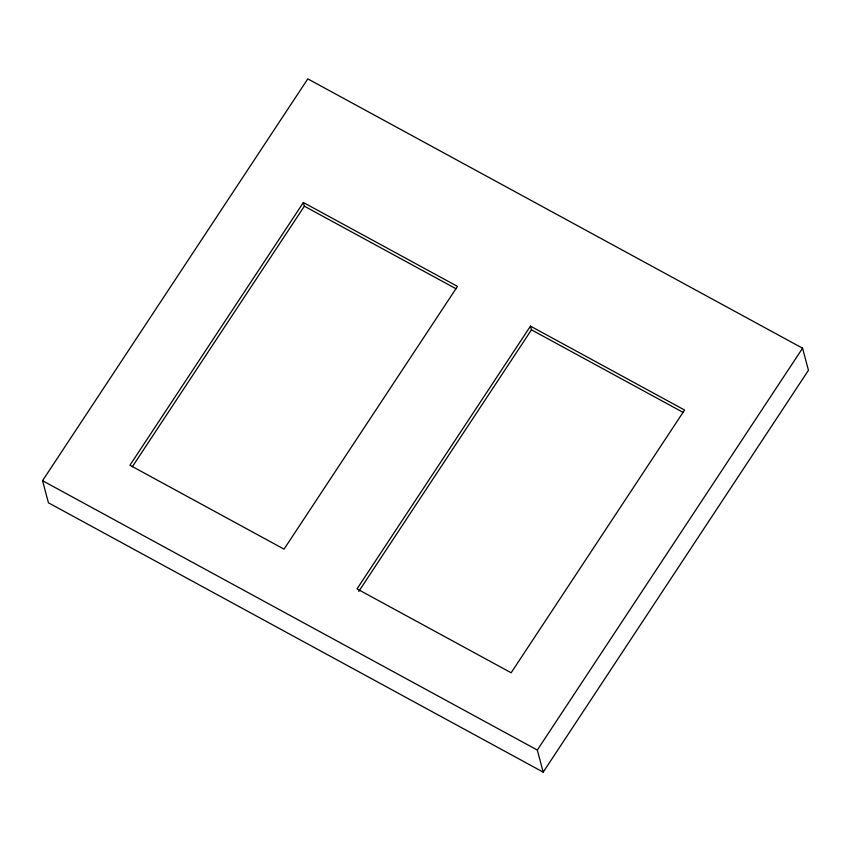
<?xml version="1.0" encoding="UTF-8"?>
<svg xmlns="http://www.w3.org/2000/svg" width="851" height="851" viewBox="0 0 851 851"><rect width="100%" height="100%" fill="white"/><g stroke="black" fill="none" stroke-linecap="round" stroke-linejoin="round"><path stroke-width="1.28" d="M42.55 480.698L307.807 78.866L802.567 348.208L808.45 370.302L543.193 772.134L48.433 502.792L42.55 480.698L537.311 750.05L543.193 772.134M303.371 202.506L129.937 465.242L284.043 549.14L457.476 286.393L303.371 202.506L304.35 206.187L456.125 288.808M132.373 466.71L304.35 206.187M530.481 326.135L357.037 588.881L511.143 672.769L684.587 410.033L530.481 326.135L531.46 329.816L683.225 412.448M358.75 591.456L531.46 329.816M537.311 750.05L802.567 348.208"/></g></svg>
